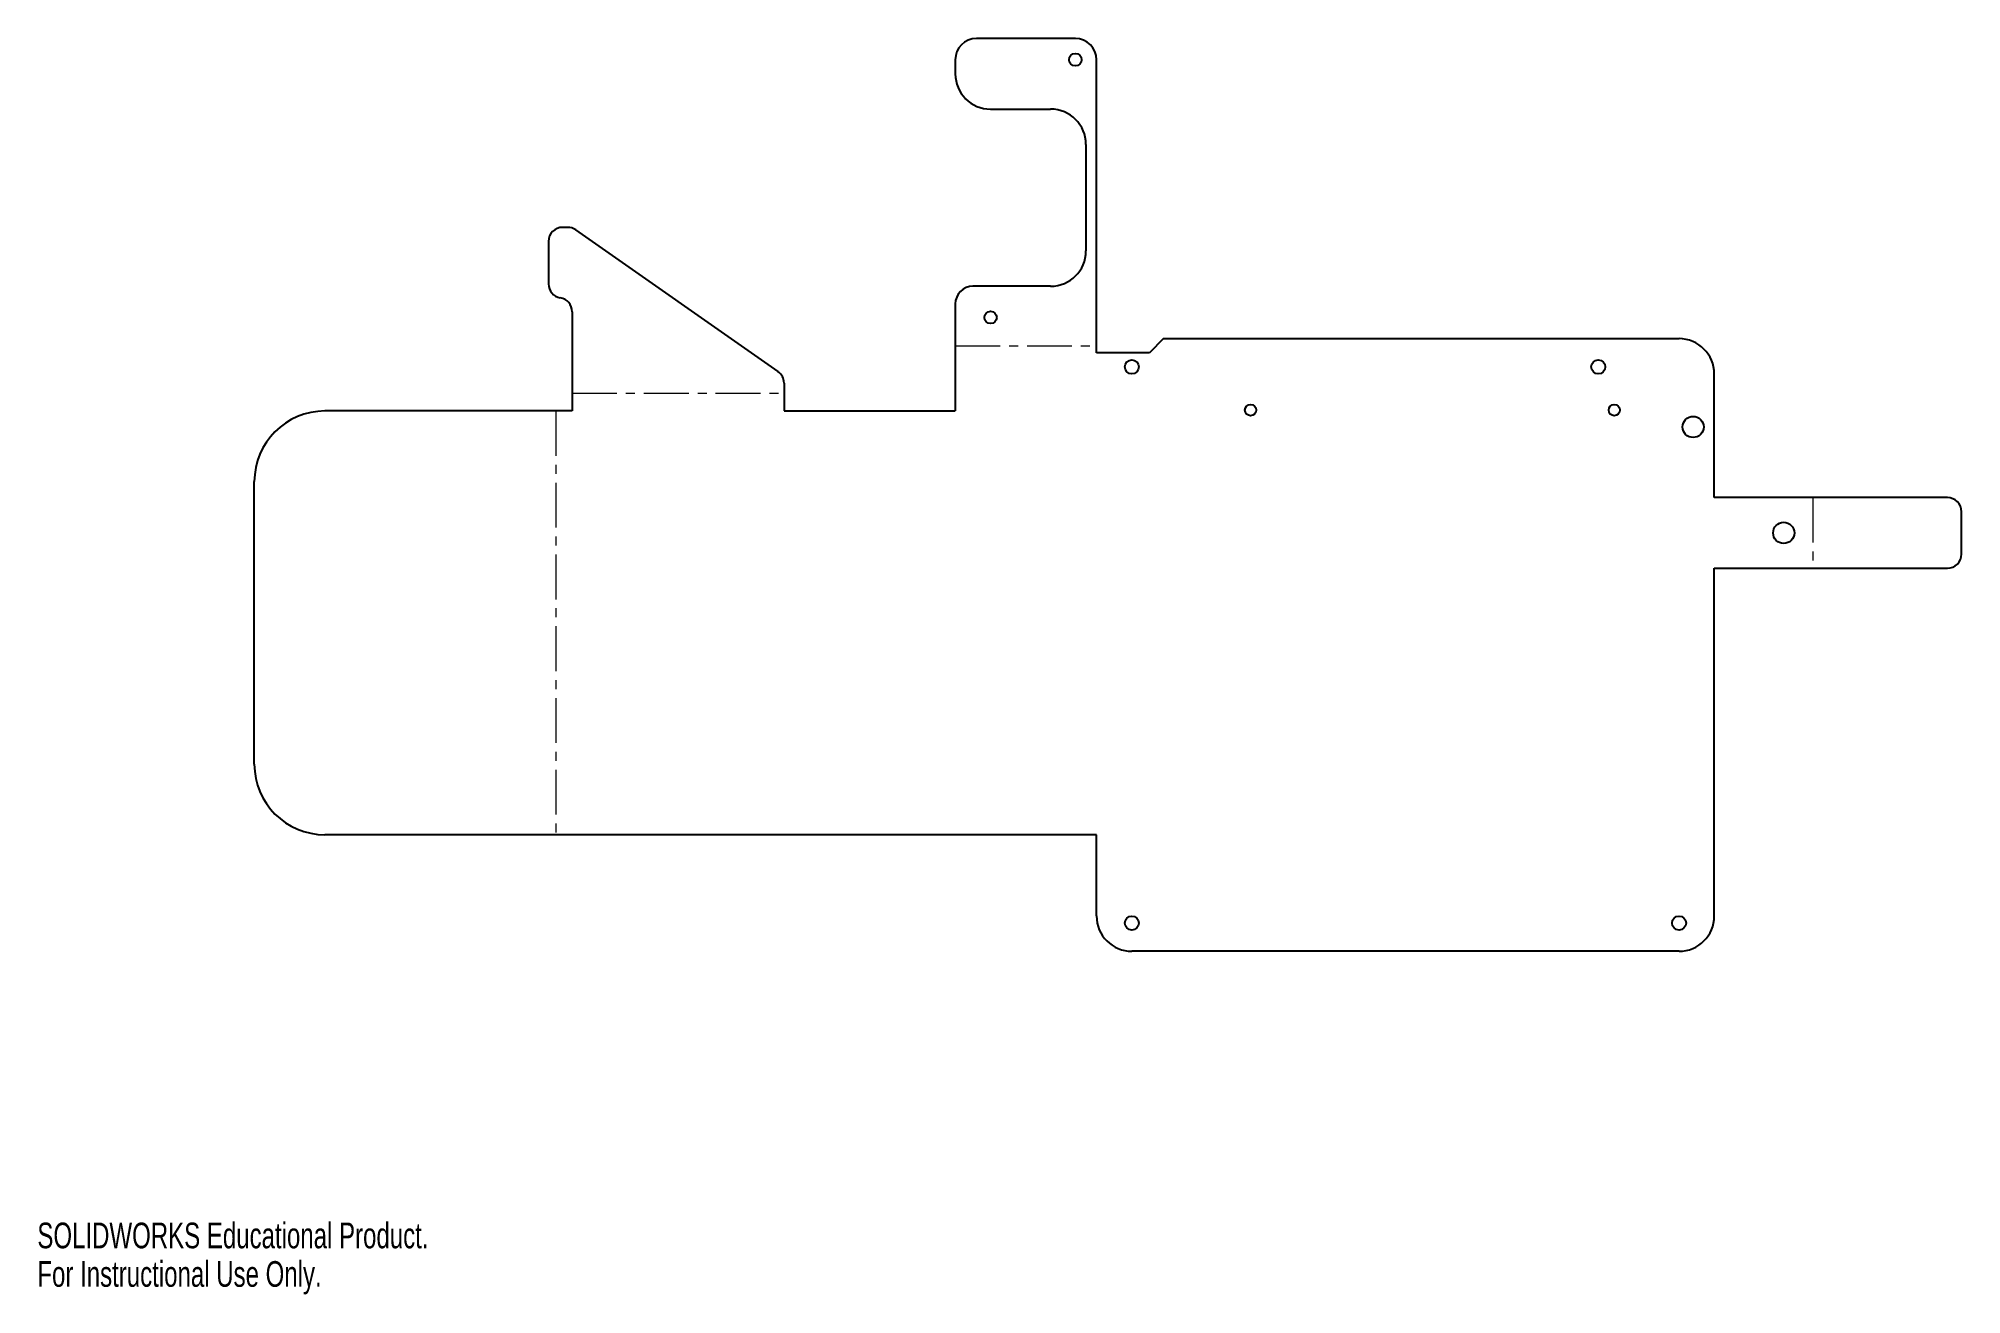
# Model space of a CAD drawing. Header units: millimetres. Extents: x 0 to 545, y 0 to 356.
import ezdxf

# ---------------------------------------------------------------- set-up
doc = ezdxf.new("R2010")
doc.units = ezdxf.units.MM
doc.linetypes.add('CENTERX2', pattern=[20.32, 12.7, -2.54, 2.54, -2.54])
doc.styles.add('SLDTEXTSTYLE0', font='TXT', dxfattribs={"width": 0.7})

msp = doc.modelspace()

# ---------------------------------------------------------------- linework, layer by layer
at = {"color": 7, "linetype": 'Continuous', "lineweight": 25}
for p, q in [((293.93, 355.58), (265.93, 355.58)), ((259.93, 349.58), (259.93, 345.58)), ((299.93, 266.58), (299.93, 349.58)), ((269.93, 335.58), (286.93, 335.58)), ((296.93, 325.58), (296.93, 295.42)), ((150.17, 302.1), (148.73, 302.1)), ((209.73, 261.3), (152.47, 301.38)), ((144.73, 298.1), (144.73, 286.1)), ((286.93, 285.42), (264.93, 285.42)), ((151.43, 278.21), (151.43, 250.1)), ((259.93, 280.42), (259.93, 250.1)), ((318.93, 270.58), (314.93, 266.58)), ((318.93, 270.58), (464.87, 270.58)), ((314.93, 266.58), (299.93, 266.58)), ((211.43, 258.02), (211.43, 250.1)), ((474.87, 225.58), (474.87, 260.58)), ((151.43, 250.1), (81.43, 250.1)), ((211.43, 250.1), (259.93, 250.1)), ((61.43, 150.1), (61.43, 230.1)), ((540.87, 225.58), (474.87, 225.58)), ((544.87, 209.58), (544.87, 221.58)), ((474.87, 205.58), (540.87, 205.58)), ((474.87, 107.1), (474.87, 205.58)), ((299.93, 130.1), (81.43, 130.1)), ((299.93, 107.1), (299.93, 130.1)), ((464.87, 97.1), (309.93, 97.1))]:
    msp.add_line(p, q, dxfattribs=at)
at = {"color": 7, "linetype": 'CENTERX2', "lineweight": 18}
for p, q in [((259.93, 268.58), (299.93, 268.58)), ((151.43, 255.1), (211.43, 255.1)), ((146.84, 250.1), (146.84, 130.1)), ((502.77, 225.58), (502.77, 205.58))]:
    msp.add_line(p, q, dxfattribs=at)
at = {"color": 7, "linetype": 'Continuous', "lineweight": 25}
for centre, radius in [((293.93, 349.58), 1.75), ((269.93, 276.58), 1.75), ((309.93, 262.58), 1.98), ((442.01, 262.58), 1.98), ((343.55, 250.36), 1.6), ((446.55, 250.36), 1.6), ((468.87, 245.58), 3), ((494.53, 215.58), 3), ((309.93, 105.1), 1.98), ((464.87, 105.1), 1.98)]:
    msp.add_circle(centre, radius, dxfattribs=at)
for centre, radius, start, end in [((265.93, 349.58), 6, 90, 180), ((293.93, 349.58), 6, 0, 90), ((269.93, 345.58), 10, 180, 270), ((286.93, 325.58), 10, 0, 90), ((148.73, 298.1), 4, 90, 180), ((150.17, 298.1), 4, 55.008, 90), ((286.93, 295.42), 10, 270, 0), ((148.73, 286.1), 4, 180, 260.648), ((264.93, 280.42), 5, 90, 180), ((147.43, 278.21), 4, 0, 80.648), ((464.87, 260.58), 10, 0, 90), ((207.43, 258.02), 4, 0, 55.008), ((81.43, 230.1), 20, 90, 180), ((540.87, 221.58), 4, 0, 90), ((540.87, 209.58), 4, 270, 0), ((81.43, 150.1), 20, 180, 270), ((309.93, 107.1), 10, 180, 270), ((464.87, 107.1), 10, 270, 0)]:
    msp.add_arc(centre, radius, start, end, dxfattribs=at)

# ---------------------------------------------------------------- texts
at = {"color": 7, "linetype": 'Continuous', "char_height": 7.266, "attachment_point": 1, "style": 'SLDTEXTSTYLE0'}
for s, insert in [('SOLIDWORKS Educational Product.', (0, 20.27)), ('For Instructional Use Only.', (0, 9.37))]:
    msp.add_mtext(s, dxfattribs=dict(at, insert=insert))

doc.saveas('drawing.dxf')
